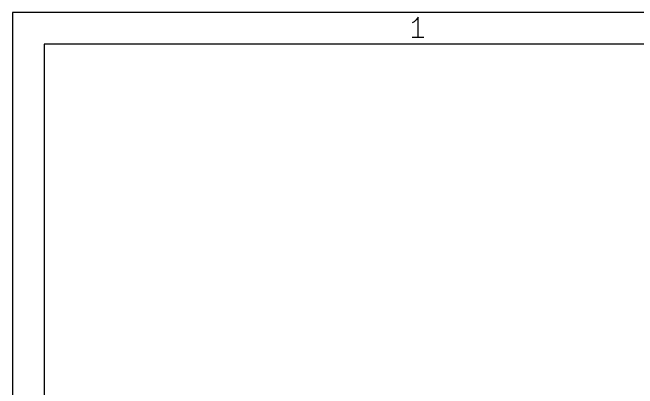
# Model space of a CAD drawing. Extents: x 10 to 287, y -200 to -10.
# Drawn here: x 10 to 49.6, y -33.8 to -10 of the extents above; entities that cross this region are included whole.
import ezdxf

# ---------------------------------------------------------------- set-up
doc = ezdxf.new("R2010")
doc.units = 0
doc.layers.add('BLACK', color=7, linetype='CONTINUOUS')

msp = doc.modelspace()

# ---------------------------------------------------------------- linework, layer by layer
at = {"layer": 'BLACK', "linetype": 'CONTINUOUS'}
for p, q in [((10, -10), (10, -200.007)), ((287.002, -10), (10, -10)), ((35.694, -10.2881), (35.5702, -10.4738)), ((35.694, -11.5881), (35.694, -10.2881)), ((35.4464, -10.5976), (35.3226, -10.6595)), ((35.5702, -10.4738), (35.4464, -10.5976)), ((36.0655, -11.5881), (35.3226, -11.5881)), ((12, -12), (12, -198.007)), ((285.002, -12), (12, -12))]:
    msp.add_line(p, q, dxfattribs=at)

doc.saveas('drawing.dxf')
